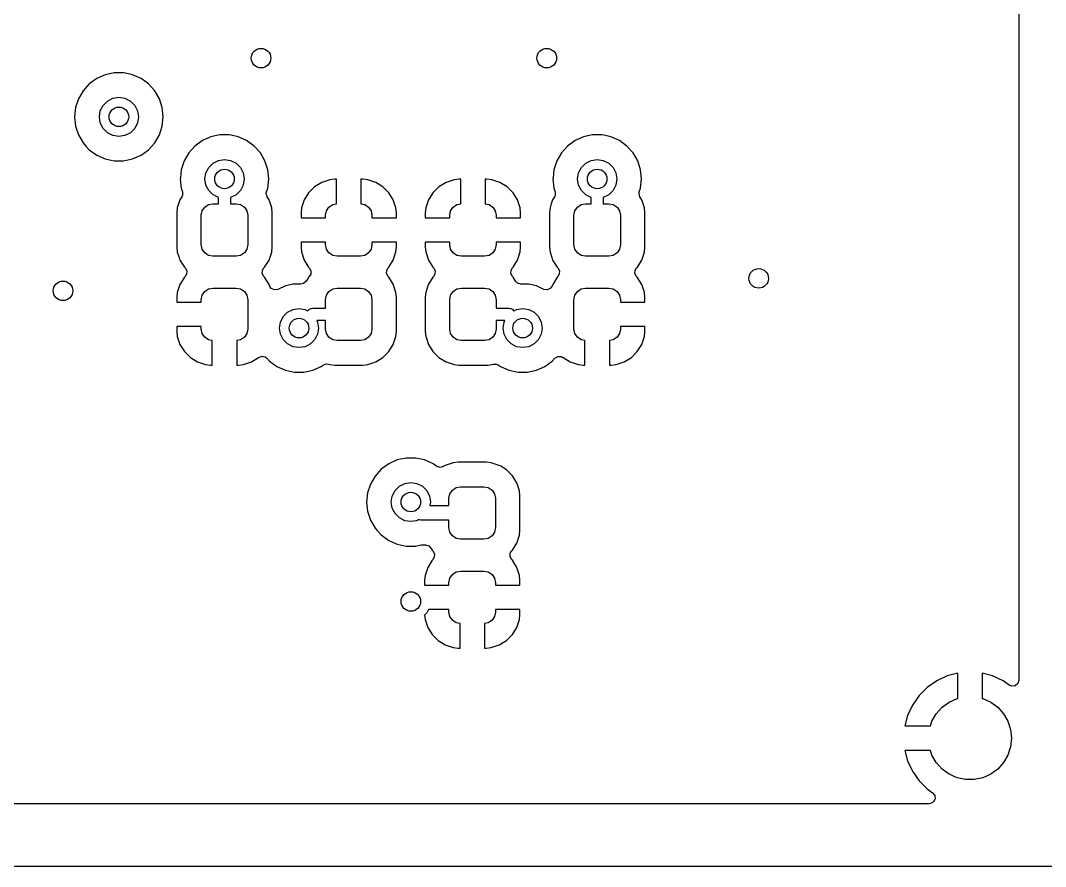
# Model space of a CAD drawing. Extents: x 116 to 183, y -93.2 to -37.6.
# Drawn here: x 141.39 to 162.34, y -93.23 to -75.94 of the extents above; entities that cross this region are included whole.
import ezdxf

# ---------------------------------------------------------------- set-up
doc = ezdxf.new("R2010")
doc.units = 0
doc.layers.add('BLACK', color=7, linetype='CONTINUOUS')

msp = doc.modelspace()

# ---------------------------------------------------------------- linework, layer by layer
at = {"layer": 'BLACK', "linetype": 'CONTINUOUS'}
for p, q in [((161.798, -71.922817), (161.798, -89.422742)), ((143.118432, -77.047107), (142.94551, -77.124098)), ((143.118437, -77.047105), (143.118432, -77.047107)), ((143.271137, -77.014648), (143.118437, -77.047105)), ((143.303594, -77.00775), (143.271137, -77.014648)), ((143.492886, -77.00775), (143.303594, -77.00775)), ((143.532241, -77.016115), (143.492886, -77.00775)), ((143.678042, -77.047105), (143.532241, -77.016115)), ((143.678047, -77.047107), (143.678042, -77.047105)), ((143.850969, -77.124098), (143.678047, -77.047107)), ((142.792369, -77.235361), (142.665706, -77.376035)), ((142.945505, -77.124101), (142.792369, -77.235361)), ((142.94551, -77.124098), (142.945505, -77.124101)), ((143.850974, -77.124101), (143.850969, -77.124098)), ((144.00411, -77.235361), (143.850974, -77.124101)), ((144.004111, -77.235362), (144.00411, -77.235361)), ((144.130773, -77.376034), (144.004111, -77.235362)), ((142.665706, -77.376035), (142.571061, -77.539965)), ((143.163126, -77.584643), (143.274633, -77.527827)), ((143.274633, -77.527827), (143.39824, -77.50825)), ((143.39824, -77.50825), (143.521847, -77.527827)), ((143.521847, -77.527827), (143.633354, -77.584643)), ((144.225419, -77.539966), (144.130773, -77.376034)), ((142.512566, -77.719994), (142.49278, -77.90825)), ((142.512567, -77.71999), (142.512566, -77.719994)), ((142.571058, -77.539972), (142.512567, -77.71999)), ((142.571061, -77.539965), (142.571058, -77.539972)), ((143.017817, -77.784643), (143.074633, -77.673136)), ((143.074633, -77.673136), (143.163126, -77.584643)), ((143.633354, -77.584643), (143.721847, -77.673136)), ((143.721847, -77.673136), (143.778663, -77.784643)), ((144.283914, -77.719994), (144.225419, -77.539966)), ((144.3037, -77.90825), (144.283914, -77.719994)), ((142.49278, -77.90825), (142.512566, -78.096506)), ((142.99824, -77.90825), (143.017817, -77.784643)), ((143.017817, -78.031857), (142.99824, -77.90825)), ((143.778663, -77.784643), (143.79824, -77.90825)), ((143.79824, -77.90825), (143.778663, -78.031857)), ((144.283914, -78.096506), (144.3037, -77.90825)), ((142.512566, -78.096506), (142.512567, -78.096509)), ((142.512567, -78.096509), (142.571058, -78.276527)), ((143.074633, -78.143364), (143.017817, -78.031857)), ((143.163126, -78.231857), (143.074633, -78.143364)), ((143.721847, -78.143364), (143.633354, -78.231857)), ((143.778663, -78.031857), (143.721847, -78.143364)), ((144.225419, -78.276534), (144.283914, -78.096506)), ((142.571058, -78.276527), (142.571061, -78.276534)), ((142.571061, -78.276534), (142.665707, -78.440466)), ((143.274633, -78.288673), (143.163126, -78.231857)), ((143.39824, -78.30825), (143.274633, -78.288673)), ((143.521847, -78.288673), (143.39824, -78.30825)), ((143.633354, -78.231857), (143.521847, -78.288673)), ((144.130773, -78.440466), (144.225419, -78.276534)), ((145.277432, -78.317107), (145.10451, -78.394098)), ((145.277437, -78.317105), (145.277432, -78.317107)), ((145.430137, -78.284648), (145.277437, -78.317105)), ((145.462594, -78.27775), (145.430137, -78.284648)), ((145.651886, -78.27775), (145.462594, -78.27775)), ((145.691241, -78.286115), (145.651886, -78.27775)), ((145.837042, -78.317105), (145.691241, -78.286115)), ((145.837047, -78.317107), (145.837042, -78.317105)), ((146.009969, -78.394098), (145.837047, -78.317107)), ((152.897432, -78.317107), (152.72451, -78.394098)), ((152.897437, -78.317105), (152.897432, -78.317107)), ((153.050137, -78.284648), (152.897437, -78.317105)), ((153.082594, -78.27775), (153.050137, -78.284648)), ((153.271886, -78.27775), (153.082594, -78.27775)), ((153.311241, -78.286115), (153.271886, -78.27775)), ((153.457042, -78.317105), (153.311241, -78.286115)), ((153.457047, -78.317107), (153.457042, -78.317105)), ((153.629969, -78.394098), (153.457047, -78.317107)), ((142.665707, -78.440466), (142.724139, -78.505361)), ((142.724139, -78.505361), (142.792369, -78.581138)), ((142.792369, -78.581138), (142.945505, -78.692398)), ((143.85097, -78.692401), (144.004111, -78.581138)), ((144.004111, -78.581138), (144.130773, -78.440466)), ((144.951369, -78.505361), (144.824706, -78.646035)), ((145.104505, -78.394101), (144.951369, -78.505361)), ((145.10451, -78.394098), (145.104505, -78.394101)), ((146.009974, -78.394101), (146.009969, -78.394098)), ((146.16311, -78.505361), (146.009974, -78.394101)), ((146.163111, -78.505362), (146.16311, -78.505361)), ((146.289773, -78.646034), (146.163111, -78.505362)), ((152.571369, -78.505361), (152.444706, -78.646035)), ((152.724505, -78.394101), (152.571369, -78.505361)), ((152.72451, -78.394098), (152.724505, -78.394101)), ((153.629974, -78.394101), (153.629969, -78.394098)), ((153.78311, -78.505361), (153.629974, -78.394101)), ((153.783111, -78.505362), (153.78311, -78.505361)), ((153.909773, -78.646034), (153.783111, -78.505362)), ((142.945505, -78.692398), (142.94551, -78.692401)), ((142.94551, -78.692401), (143.118432, -78.769392)), ((143.118432, -78.769392), (143.118437, -78.769394)), ((143.118437, -78.769394), (143.303594, -78.80875)), ((143.492886, -78.80875), (143.678043, -78.769394)), ((143.678043, -78.769394), (143.85097, -78.692401)), ((144.824706, -78.646035), (144.730061, -78.809965)), ((145.433633, -78.797827), (145.55724, -78.77825)), ((145.55724, -78.77825), (145.680847, -78.797827)), ((146.384419, -78.809966), (146.289773, -78.646034)), ((152.444706, -78.646035), (152.350061, -78.809965)), ((153.053633, -78.797827), (153.17724, -78.77825)), ((153.17724, -78.77825), (153.300847, -78.797827)), ((154.004419, -78.809966), (153.909773, -78.646034)), ((143.303594, -78.80875), (143.303595, -78.80875)), ((143.303595, -78.80875), (143.492884, -78.80875)), ((143.492884, -78.80875), (143.492886, -78.80875)), ((144.671566, -78.989994), (144.654405, -79.153273)), ((144.671567, -78.98999), (144.671566, -78.989994)), ((144.730058, -78.809972), (144.671567, -78.98999)), ((144.730061, -78.809965), (144.730058, -78.809972)), ((145.176817, -79.054643), (145.233633, -78.943136)), ((145.233633, -78.943136), (145.322126, -78.854643)), ((145.322126, -78.854643), (145.433633, -78.797827)), ((145.680847, -78.797827), (145.792354, -78.854643)), ((145.792354, -78.854643), (145.880847, -78.943136)), ((145.880847, -78.943136), (145.937663, -79.054643)), ((146.442914, -78.989994), (146.384419, -78.809966)), ((146.4627, -79.17825), (146.442914, -78.989994)), ((152.291566, -78.989994), (152.274405, -79.153273)), ((152.291567, -78.98999), (152.291566, -78.989994)), ((152.350058, -78.809972), (152.291567, -78.98999)), ((152.350061, -78.809965), (152.350058, -78.809972)), ((152.796817, -79.054643), (152.853633, -78.943136)), ((152.853633, -78.943136), (152.942126, -78.854643)), ((152.942126, -78.854643), (153.053633, -78.797827)), ((153.300847, -78.797827), (153.412354, -78.854643)), ((153.412354, -78.854643), (153.500847, -78.943136)), ((153.500847, -78.943136), (153.557663, -79.054643)), ((154.062914, -78.989994), (154.004419, -78.809966)), ((154.0827, -79.17825), (154.062914, -78.989994)), ((144.654405, -79.153273), (144.65178, -79.17825)), ((144.65178, -79.17825), (144.671566, -79.366506)), ((145.15724, -79.17825), (145.176817, -79.054643)), ((145.176817, -79.301857), (145.15724, -79.17825)), ((145.937663, -79.054643), (145.95724, -79.17825)), ((145.95724, -79.17825), (145.937663, -79.301857)), ((146.442914, -79.366506), (146.4627, -79.17825)), ((147.709587, -79.193569), (147.545939, -79.247796)), ((147.810583, -79.183251), (147.709587, -79.193569)), ((147.810601, -79.18325), (147.810583, -79.183251)), ((147.84724, -79.18325), (147.810601, -79.18325)), ((147.84724, -79.685736), (147.84724, -79.18325)), ((148.383894, -79.18325), (148.34724, -79.18325)), ((148.34724, -79.18325), (148.34724, -79.685736)), ((148.484892, -79.193569), (148.383894, -79.18325)), ((148.64854, -79.247796), (148.484892, -79.193569)), ((150.249587, -79.193569), (150.085939, -79.247796)), ((150.350583, -79.183251), (150.249587, -79.193569)), ((150.350601, -79.18325), (150.350583, -79.183251)), ((150.38724, -79.18325), (150.350601, -79.18325)), ((150.38724, -79.685736), (150.38724, -79.18325)), ((150.923894, -79.18325), (150.88724, -79.18325)), ((150.88724, -79.18325), (150.88724, -79.685736)), ((151.024892, -79.193569), (150.923894, -79.18325)), ((151.18854, -79.247796), (151.024892, -79.193569)), ((152.274405, -79.153273), (152.27178, -79.17825)), ((152.27178, -79.17825), (152.291566, -79.366506)), ((152.77724, -79.17825), (152.796817, -79.054643)), ((152.796817, -79.301857), (152.77724, -79.17825)), ((153.557663, -79.054643), (153.57724, -79.17825)), ((153.57724, -79.17825), (153.557663, -79.301857)), ((154.062914, -79.366506), (154.0827, -79.17825)), ((144.671566, -79.366506), (144.671568, -79.366512)), ((144.671568, -79.366512), (144.69625, -79.442479)), ((145.233633, -79.413364), (145.176817, -79.301857)), ((145.322126, -79.501857), (145.233633, -79.413364)), ((145.880847, -79.413364), (145.792354, -79.501857)), ((145.937663, -79.301857), (145.880847, -79.413364)), ((146.418226, -79.442485), (146.442914, -79.366506)), ((147.399201, -79.338305), (147.277295, -79.460211)), ((147.399205, -79.338302), (147.399201, -79.338305)), ((147.545928, -79.247801), (147.399205, -79.338302)), ((147.545939, -79.247796), (147.545928, -79.247801)), ((148.648551, -79.247801), (148.64854, -79.247796)), ((148.795274, -79.338302), (148.648551, -79.247801)), ((148.795278, -79.338305), (148.795274, -79.338302)), ((148.917184, -79.460211), (148.795278, -79.338305)), ((149.939201, -79.338305), (149.817295, -79.460211)), ((149.939205, -79.338302), (149.939201, -79.338305)), ((150.085928, -79.247801), (149.939205, -79.338302)), ((150.085939, -79.247796), (150.085928, -79.247801)), ((151.188551, -79.247801), (151.18854, -79.247796)), ((151.335274, -79.338302), (151.188551, -79.247801)), ((151.335278, -79.338305), (151.335274, -79.338302)), ((151.457184, -79.460211), (151.335278, -79.338305)), ((152.291566, -79.366506), (152.291568, -79.366512)), ((152.291568, -79.366512), (152.31625, -79.442479)), ((152.853633, -79.413364), (152.796817, -79.301857)), ((152.942126, -79.501857), (152.853633, -79.413364)), ((153.500847, -79.413364), (153.412354, -79.501857)), ((153.557663, -79.301857), (153.500847, -79.413364)), ((154.038226, -79.442485), (154.062914, -79.366506)), ((144.646331, -79.606736), (144.618959, -79.689338)), ((144.646335, -79.606729), (144.646331, -79.606736)), ((144.683859, -79.545891), (144.646335, -79.606729)), ((144.698245, -79.512321), (144.683859, -79.545891)), ((144.69625, -79.442479), (144.698245, -79.512321)), ((145.43224, -79.557963), (145.322126, -79.501857)), ((145.43224, -79.68325), (145.43224, -79.557963)), ((145.792354, -79.501857), (145.68224, -79.557963)), ((145.68224, -79.557963), (145.68224, -79.68325)), ((146.41218, -79.478501), (146.418226, -79.442485)), ((146.43062, -79.545891), (146.41218, -79.478501)), ((146.468148, -79.606734), (146.43062, -79.545891)), ((146.522414, -79.770497), (146.468148, -79.606734)), ((147.186786, -79.606949), (147.132559, -79.770597)), ((147.186791, -79.606938), (147.186786, -79.606949)), ((147.277292, -79.460215), (147.186791, -79.606938)), ((147.277295, -79.460211), (147.277292, -79.460215)), ((148.917187, -79.460215), (148.917184, -79.460211)), ((149.007688, -79.606938), (148.917187, -79.460215)), ((149.007693, -79.606949), (149.007688, -79.606938)), ((149.06192, -79.770597), (149.007693, -79.606949)), ((149.726786, -79.606949), (149.672559, -79.770597)), ((149.726791, -79.606938), (149.726786, -79.606949)), ((149.817292, -79.460215), (149.726791, -79.606938)), ((149.817295, -79.460211), (149.817292, -79.460215)), ((151.457187, -79.460215), (151.457184, -79.460211)), ((151.547688, -79.606938), (151.457187, -79.460215)), ((151.547693, -79.606949), (151.547688, -79.606938)), ((151.60192, -79.770597), (151.547693, -79.606949)), ((152.266331, -79.606736), (152.238959, -79.689338)), ((152.266335, -79.606729), (152.266331, -79.606736)), ((152.303859, -79.545891), (152.266335, -79.606729)), ((152.318245, -79.512321), (152.303859, -79.545891)), ((152.31625, -79.442479), (152.318245, -79.512321)), ((153.05224, -79.557963), (152.942126, -79.501857)), ((153.05224, -79.68325), (153.05224, -79.557963)), ((153.412354, -79.501857), (153.30224, -79.557963)), ((153.30224, -79.557963), (153.30224, -79.68325)), ((154.03218, -79.478501), (154.038226, -79.442485)), ((154.05062, -79.545891), (154.03218, -79.478501)), ((154.088148, -79.606734), (154.05062, -79.545891)), ((154.142414, -79.770497), (154.088148, -79.606734)), ((144.592065, -79.770498), (144.58174, -79.871565)), ((144.592066, -79.770498), (144.592065, -79.770498)), ((144.618959, -79.689338), (144.592066, -79.770497)), ((144.592066, -79.770497), (144.592066, -79.770498)), ((145.08224, -79.92075), (145.100319, -79.829863)), ((145.100319, -79.829863), (145.151802, -79.752812)), ((145.151802, -79.752812), (145.228853, -79.701329)), ((145.228853, -79.701329), (145.31974, -79.68325)), ((145.31974, -79.68325), (145.43224, -79.68325)), ((145.68224, -79.68325), (145.79474, -79.68325)), ((145.79474, -79.68325), (145.885627, -79.701329)), ((145.885627, -79.701329), (145.962678, -79.752812)), ((145.962678, -79.752812), (146.014161, -79.829863)), ((146.014161, -79.829863), (146.03224, -79.92075)), ((146.532739, -79.871574), (146.522414, -79.770497)), ((147.132559, -79.770597), (147.12224, -79.871595)), ((147.62224, -79.92075), (147.640319, -79.829863)), ((147.640319, -79.829863), (147.691802, -79.752812)), ((147.691802, -79.752812), (147.768853, -79.701329)), ((147.768853, -79.701329), (147.84724, -79.685736)), ((148.34724, -79.685736), (148.425627, -79.701329)), ((148.425627, -79.701329), (148.502678, -79.752812)), ((148.502678, -79.752812), (148.554161, -79.829863)), ((148.554161, -79.829863), (148.57224, -79.92075)), ((149.072238, -79.871595), (149.06192, -79.770597)), ((149.672559, -79.770597), (149.66224, -79.871595)), ((150.16224, -79.92075), (150.180319, -79.829863)), ((150.180319, -79.829863), (150.231802, -79.752812)), ((150.231802, -79.752812), (150.308853, -79.701329)), ((150.308853, -79.701329), (150.38724, -79.685736)), ((150.88724, -79.685736), (150.965627, -79.701329)), ((150.965627, -79.701329), (151.042678, -79.752812)), ((151.042678, -79.752812), (151.094161, -79.829863)), ((151.094161, -79.829863), (151.11224, -79.92075)), ((151.612238, -79.871595), (151.60192, -79.770597)), ((152.212065, -79.770498), (152.20174, -79.871565)), ((152.212066, -79.770498), (152.212065, -79.770498)), ((152.238959, -79.689338), (152.212066, -79.770497)), ((152.212066, -79.770497), (152.212066, -79.770498)), ((152.70224, -79.92075), (152.720319, -79.829863)), ((152.720319, -79.829863), (152.771802, -79.752812)), ((152.771802, -79.752812), (152.848853, -79.701329)), ((152.848853, -79.701329), (152.93974, -79.68325)), ((152.93974, -79.68325), (153.05224, -79.68325)), ((153.30224, -79.68325), (153.41474, -79.68325)), ((153.41474, -79.68325), (153.505627, -79.701329)), ((153.505627, -79.701329), (153.582678, -79.752812)), ((153.582678, -79.752812), (153.634161, -79.829863)), ((153.634161, -79.829863), (153.65224, -79.92075)), ((154.152739, -79.871574), (154.142414, -79.770497)), ((144.58174, -79.871565), (144.58174, -80.569919)), ((145.08224, -80.52075), (145.08224, -79.92075)), ((146.03224, -79.92075), (146.03224, -80.52075)), ((146.532739, -79.871595), (146.532739, -79.871574)), ((146.53274, -80.569927), (146.532739, -79.871595)), ((147.12224, -79.871595), (147.12224, -79.97075)), ((147.12224, -79.97075), (147.62224, -79.97075)), ((147.62224, -79.97075), (147.62224, -79.92075)), ((148.57224, -79.92075), (148.57224, -79.97075)), ((148.57224, -79.97075), (149.072239, -79.97075)), ((149.072239, -79.87161), (149.072238, -79.871595)), ((149.072239, -79.97075), (149.072239, -79.87161)), ((149.66224, -79.871595), (149.66224, -79.97075)), ((149.66224, -79.97075), (150.16224, -79.97075)), ((150.16224, -79.97075), (150.16224, -79.92075)), ((151.11224, -79.92075), (151.11224, -79.97075)), ((151.11224, -79.97075), (151.612239, -79.97075)), ((151.612239, -79.87161), (151.612238, -79.871595)), ((151.612239, -79.97075), (151.612239, -79.87161)), ((152.20174, -79.871565), (152.20174, -80.569919)), ((152.70224, -80.52075), (152.70224, -79.92075)), ((153.65224, -79.92075), (153.65224, -80.52075)), ((154.15274, -80.569927), (154.152739, -79.871574)), ((147.62224, -80.47075), (147.122241, -80.47075)), ((147.122241, -80.47075), (147.122241, -80.569904)), ((147.62224, -80.52075), (147.62224, -80.47075)), ((149.07224, -80.47075), (148.57224, -80.47075)), ((148.57224, -80.47075), (148.57224, -80.52075)), ((149.07224, -80.569891), (149.07224, -80.47075)), ((150.16224, -80.47075), (149.662241, -80.47075)), ((149.662241, -80.47075), (149.662241, -80.569904)), ((150.16224, -80.52075), (150.16224, -80.47075)), ((151.61224, -80.47075), (151.11224, -80.47075)), ((151.11224, -80.47075), (151.11224, -80.52075)), ((151.61224, -80.569891), (151.61224, -80.47075)), ((144.58174, -80.569919), (144.581741, -80.569937)), ((144.581741, -80.569937), (144.592065, -80.671002)), ((144.592065, -80.671002), (144.628349, -80.780499)), ((145.100319, -80.611637), (145.08224, -80.52075)), ((145.151802, -80.688688), (145.100319, -80.611637)), ((146.014161, -80.611637), (145.962678, -80.688688)), ((146.03224, -80.52075), (146.014161, -80.611637)), ((146.468148, -80.834766), (146.522414, -80.671003)), ((146.522414, -80.671003), (146.53274, -80.569927)), ((147.122241, -80.569904), (147.132559, -80.670902)), ((147.132559, -80.670902), (147.186786, -80.83455)), ((147.640319, -80.611637), (147.62224, -80.52075)), ((147.691802, -80.688688), (147.640319, -80.611637)), ((148.554161, -80.611637), (148.502678, -80.688688)), ((148.57224, -80.52075), (148.554161, -80.611637)), ((149.007693, -80.83455), (149.06192, -80.670902)), ((149.06192, -80.670902), (149.072239, -80.569904)), ((149.072239, -80.569904), (149.07224, -80.569891)), ((149.662241, -80.569904), (149.672559, -80.670902)), ((149.672559, -80.670902), (149.726786, -80.83455)), ((150.180319, -80.611637), (150.16224, -80.52075)), ((150.231802, -80.688688), (150.180319, -80.611637)), ((151.094161, -80.611637), (151.042678, -80.688688)), ((151.11224, -80.52075), (151.094161, -80.611637)), ((151.547693, -80.83455), (151.60192, -80.670902)), ((151.60192, -80.670902), (151.612239, -80.569904)), ((151.612239, -80.569904), (151.61224, -80.569891)), ((152.20174, -80.569919), (152.201741, -80.569937)), ((152.201741, -80.569937), (152.212065, -80.671002)), ((152.212065, -80.671002), (152.248349, -80.780499)), ((152.720319, -80.611637), (152.70224, -80.52075)), ((152.771802, -80.688688), (152.720319, -80.611637)), ((153.634161, -80.611637), (153.582678, -80.688688)), ((153.65224, -80.52075), (153.634161, -80.611637)), ((154.088148, -80.834766), (154.142414, -80.671003)), ((154.142414, -80.671003), (154.15274, -80.569927)), ((144.628349, -80.780499), (144.646332, -80.834766)), ((144.646332, -80.834766), (144.736899, -80.981599)), ((145.228853, -80.740171), (145.151802, -80.688688)), ((145.31974, -80.75825), (145.228853, -80.740171)), ((145.79474, -80.75825), (145.31974, -80.75825)), ((145.885627, -80.740171), (145.79474, -80.75825)), ((145.962678, -80.688688), (145.885627, -80.740171)), ((146.37758, -80.9816), (146.468148, -80.834766)), ((147.186786, -80.83455), (147.186791, -80.834561)), ((147.186791, -80.834561), (147.277292, -80.981284)), ((147.768853, -80.740171), (147.691802, -80.688688)), ((147.85974, -80.75825), (147.768853, -80.740171)), ((148.33474, -80.75825), (147.85974, -80.75825)), ((148.425627, -80.740171), (148.33474, -80.75825)), ((148.502678, -80.688688), (148.425627, -80.740171)), ((148.917187, -80.981285), (149.007688, -80.834561)), ((149.007688, -80.834561), (149.007693, -80.83455)), ((149.726786, -80.83455), (149.726791, -80.834561)), ((149.726791, -80.834561), (149.817292, -80.981284)), ((150.308853, -80.740171), (150.231802, -80.688688)), ((150.39974, -80.75825), (150.308853, -80.740171)), ((150.87474, -80.75825), (150.39974, -80.75825)), ((150.965627, -80.740171), (150.87474, -80.75825)), ((151.042678, -80.688688), (150.965627, -80.740171)), ((151.457187, -80.981285), (151.547688, -80.834561)), ((151.547688, -80.834561), (151.547693, -80.83455)), ((152.248349, -80.780499), (152.266332, -80.834766)), ((152.266332, -80.834766), (152.356899, -80.981599)), ((152.848853, -80.740171), (152.771802, -80.688688)), ((152.93974, -80.75825), (152.848853, -80.740171)), ((153.41474, -80.75825), (152.93974, -80.75825)), ((153.505627, -80.740171), (153.41474, -80.75825)), ((153.582678, -80.688688), (153.505627, -80.740171)), ((153.99758, -80.9816), (154.088148, -80.834766)), ((144.736899, -80.981599), (144.736901, -80.981601)), ((144.736901, -80.981601), (144.751222, -80.995922)), ((144.751222, -80.995922), (144.784707, -81.057245)), ((144.784707, -81.057245), (144.779723, -81.126937)), ((146.329772, -81.109961), (146.334756, -81.040269)), ((146.334756, -81.040269), (146.363257, -80.995922)), ((146.363257, -80.995922), (146.37758, -80.9816)), ((147.277292, -80.981284), (147.277295, -80.981288)), ((147.277295, -80.981288), (147.291222, -80.995215)), ((147.291222, -80.995215), (147.324707, -81.056538)), ((147.324707, -81.056538), (147.319723, -81.12623)), ((148.869772, -81.109254), (148.874756, -81.039562)), ((148.874756, -81.039562), (148.903261, -80.99521)), ((148.903261, -80.99521), (148.917187, -80.981285)), ((149.817292, -80.981284), (149.817295, -80.981288)), ((149.817295, -80.981288), (149.831222, -80.995215)), ((149.831222, -80.995215), (149.864707, -81.056538)), ((149.864707, -81.056538), (149.859723, -81.12623)), ((151.409772, -81.109254), (151.414756, -81.039562)), ((151.414756, -81.039562), (151.443261, -80.99521)), ((151.443261, -80.99521), (151.457187, -80.981285)), ((152.356899, -80.981599), (152.356901, -80.981601)), ((152.356901, -80.981601), (152.371222, -80.995922)), ((152.371222, -80.995922), (152.404707, -81.057245)), ((152.404707, -81.057245), (152.399723, -81.126937)), ((153.949772, -81.109961), (153.954756, -81.040269)), ((153.954756, -81.040269), (153.983257, -80.995922)), ((153.983257, -80.995922), (153.99758, -80.9816)), ((144.737292, -81.185215), (144.646791, -81.331938)), ((144.751225, -81.171282), (144.737292, -81.185215)), ((144.779723, -81.126937), (144.751225, -81.171282)), ((146.363257, -81.171284), (146.329772, -81.109961)), ((146.377184, -81.185211), (146.363257, -81.171284)), ((146.377187, -81.185215), (146.377184, -81.185211)), ((146.467688, -81.331938), (146.377187, -81.185215)), ((147.226353, -81.266848), (147.174407, -81.313571)), ((147.265084, -81.204056), (147.226353, -81.266848)), ((147.276901, -81.184898), (147.265084, -81.204056)), ((147.291224, -81.170575), (147.276901, -81.184898)), ((147.319723, -81.12623), (147.291224, -81.170575)), ((148.903257, -81.170577), (148.869772, -81.109254)), ((148.91758, -81.1849), (148.903257, -81.170577)), ((149.008148, -81.331734), (148.91758, -81.1849)), ((149.816901, -81.184898), (149.726333, -81.331731)), ((149.831224, -81.170575), (149.816901, -81.184898)), ((149.859723, -81.12623), (149.831224, -81.170575)), ((151.443257, -81.170577), (151.409772, -81.109254)), ((151.45758, -81.1849), (151.443257, -81.170577)), ((151.457774, -81.185215), (151.45758, -81.1849)), ((151.508125, -81.266847), (151.457774, -81.185215)), ((151.546625, -81.306065), (151.508125, -81.266847)), ((151.613664, -81.32575), (151.546625, -81.306065)), ((152.357292, -81.185215), (152.266791, -81.331938)), ((152.371225, -81.171282), (152.357292, -81.185215)), ((152.399723, -81.126937), (152.371225, -81.171282)), ((153.983257, -81.171284), (153.949772, -81.109961)), ((153.997184, -81.185211), (153.983257, -81.171284)), ((153.997187, -81.185215), (153.997184, -81.185211)), ((154.087688, -81.331938), (153.997187, -81.185215)), ((144.592559, -81.495597), (144.58224, -81.596595)), ((144.646786, -81.331949), (144.592559, -81.495597)), ((144.646791, -81.331938), (144.646786, -81.331949)), ((145.100319, -81.554863), (145.151802, -81.477812)), ((145.151802, -81.477812), (145.228853, -81.426329)), ((145.228853, -81.426329), (145.31974, -81.40825)), ((145.31974, -81.40825), (145.79474, -81.40825)), ((145.79474, -81.40825), (145.885627, -81.426329)), ((145.885627, -81.426329), (145.962678, -81.477812)), ((145.962678, -81.477812), (146.014161, -81.554863)), ((146.467691, -81.331946), (146.467688, -81.331938)), ((146.477109, -81.360367), (146.467691, -81.331946)), ((146.512725, -81.414301), (146.477109, -81.360367)), ((146.576002, -81.443929), (146.512725, -81.414301)), ((146.645252, -81.434644), (146.576002, -81.443929)), ((146.801432, -81.365107), (146.645252, -81.434644)), ((146.801437, -81.365105), (146.801432, -81.365107)), ((146.958441, -81.331734), (146.801437, -81.365105)), ((146.986594, -81.32575), (146.958441, -81.331734)), ((147.120816, -81.32575), (146.986594, -81.32575)), ((147.174407, -81.313571), (147.120816, -81.32575)), ((147.640319, -81.554863), (147.691802, -81.477812)), ((147.691802, -81.477812), (147.768853, -81.426329)), ((147.768853, -81.426329), (147.85974, -81.40825)), ((147.85974, -81.40825), (148.33474, -81.40825)), ((148.33474, -81.40825), (148.425627, -81.426329)), ((148.425627, -81.426329), (148.502678, -81.477812)), ((148.502678, -81.477812), (148.554161, -81.554863)), ((149.062414, -81.495497), (149.008148, -81.331734)), ((149.072738, -81.596565), (149.062414, -81.495497)), ((149.672065, -81.495498), (149.66174, -81.596565)), ((149.672066, -81.495498), (149.672065, -81.495498)), ((149.715273, -81.365107), (149.672066, -81.495497)), ((149.672066, -81.495497), (149.672066, -81.495498)), ((149.726331, -81.331736), (149.715273, -81.365107)), ((149.726333, -81.331731), (149.726331, -81.331736)), ((150.180319, -81.554863), (150.231802, -81.477812)), ((150.231802, -81.477812), (150.308853, -81.426329)), ((150.308853, -81.426329), (150.39974, -81.40825)), ((150.39974, -81.40825), (150.87474, -81.40825)), ((150.87474, -81.40825), (150.965627, -81.426329)), ((150.965627, -81.426329), (151.042678, -81.477812)), ((151.042678, -81.477812), (151.094161, -81.554863)), ((151.747886, -81.32575), (151.613664, -81.32575)), ((151.776048, -81.331736), (151.747886, -81.32575)), ((151.933042, -81.365105), (151.776048, -81.331736)), ((151.933047, -81.365107), (151.933042, -81.365105)), ((152.089227, -81.434644), (151.933047, -81.365107)), ((152.15308, -81.444637), (152.089227, -81.434644)), ((152.217596, -81.417815), (152.15308, -81.444637)), ((152.257369, -81.36037), (152.217596, -81.417815)), ((152.266787, -81.331947), (152.257369, -81.36037)), ((152.266791, -81.331938), (152.266787, -81.331947)), ((152.720319, -81.554863), (152.771802, -81.477812)), ((152.771802, -81.477812), (152.848853, -81.426329)), ((152.848853, -81.426329), (152.93974, -81.40825)), ((152.93974, -81.40825), (153.41474, -81.40825)), ((153.41474, -81.40825), (153.505627, -81.426329)), ((153.505627, -81.426329), (153.582678, -81.477812)), ((153.582678, -81.477812), (153.634161, -81.554863)), ((154.087693, -81.331949), (154.087688, -81.331938)), ((154.14192, -81.495597), (154.087693, -81.331949)), ((154.152238, -81.596595), (154.14192, -81.495597)), ((144.58224, -81.596595), (144.58224, -81.69575)), ((144.58224, -81.69575), (145.08224, -81.69575)), ((145.08224, -81.64575), (145.100319, -81.554863)), ((145.08224, -81.69575), (145.08224, -81.64575)), ((146.014161, -81.554863), (146.03224, -81.64575)), ((146.03224, -81.64575), (146.03224, -82.24575)), ((147.62224, -81.64575), (147.640319, -81.554863)), ((147.62224, -81.82075), (147.62224, -81.64575)), ((148.554161, -81.554863), (148.57224, -81.64575)), ((148.57224, -81.64575), (148.57224, -82.24575)), ((149.072739, -81.596574), (149.072738, -81.596565)), ((149.07274, -82.294927), (149.072739, -81.596574)), ((149.66174, -81.596565), (149.66174, -82.294919)), ((150.16224, -81.64575), (150.180319, -81.554863)), ((150.16224, -82.24575), (150.16224, -81.64575)), ((151.094161, -81.554863), (151.11224, -81.64575)), ((151.11224, -81.64575), (151.11224, -81.82075)), ((152.70224, -81.64575), (152.720319, -81.554863)), ((152.70224, -82.24575), (152.70224, -81.64575)), ((153.634161, -81.554863), (153.65224, -81.64575)), ((153.65224, -81.64575), (153.65224, -81.69575)), ((153.65224, -81.69575), (154.152239, -81.69575)), ((154.152239, -81.59661), (154.152238, -81.596595)), ((154.152239, -81.69575), (154.152239, -81.59661)), ((146.757633, -81.991136), (146.846126, -81.902643)), ((146.846126, -81.902643), (146.957633, -81.845827)), ((146.957633, -81.845827), (147.08124, -81.82625)), ((147.08124, -81.82625), (147.204847, -81.845827)), ((147.204847, -81.845827), (147.25787, -81.872843)), ((147.25787, -81.872843), (147.273352, -81.857362)), ((147.273352, -81.857362), (147.292288, -81.841821)), ((147.292288, -81.841821), (147.292294, -81.841816)), ((147.292294, -81.841816), (147.324155, -81.828618)), ((147.324155, -81.828618), (147.337353, -81.823152)), ((147.337353, -81.823152), (147.337354, -81.823152)), ((147.337354, -81.823152), (147.36174, -81.82075)), ((147.36174, -81.82075), (147.62224, -81.82075)), ((151.11224, -81.82075), (151.37274, -81.82075)), ((151.37274, -81.82075), (151.397126, -81.823152)), ((151.397126, -81.823152), (151.397127, -81.823152)), ((151.397127, -81.823152), (151.410324, -81.828618)), ((151.410324, -81.828618), (151.442186, -81.841816)), ((151.442186, -81.841816), (151.442191, -81.841821)), ((151.442191, -81.841821), (151.461128, -81.857362)), ((151.461128, -81.857362), (151.476609, -81.872843)), ((151.476609, -81.872843), (151.529633, -81.845827)), ((151.529633, -81.845827), (151.65324, -81.82625)), ((151.65324, -81.82625), (151.776847, -81.845827)), ((151.776847, -81.845827), (151.888354, -81.902643)), ((151.888354, -81.902643), (151.976847, -81.991136)), ((146.68124, -82.22625), (146.700817, -82.102643)), ((146.700817, -82.102643), (146.757633, -81.991136)), ((147.62224, -82.07075), (147.445413, -82.07075)), ((147.445413, -82.07075), (147.461663, -82.102643)), ((147.461663, -82.102643), (147.48124, -82.22625)), ((147.62224, -82.24575), (147.62224, -82.07075)), ((151.289067, -82.07075), (151.11224, -82.07075)), ((151.11224, -82.07075), (151.11224, -82.24575)), ((151.25324, -82.22625), (151.272817, -82.102643)), ((151.272817, -82.102643), (151.289067, -82.07075)), ((151.976847, -81.991136), (152.033663, -82.102643)), ((152.033663, -82.102643), (152.05324, -82.22625)), ((145.08224, -82.19575), (144.582241, -82.19575)), ((144.582241, -82.19575), (144.582241, -82.294904)), ((144.582241, -82.294904), (144.592559, -82.395902)), ((145.08224, -82.24575), (145.08224, -82.19575)), ((145.100319, -82.336637), (145.08224, -82.24575)), ((145.151802, -82.413688), (145.100319, -82.336637)), ((146.014161, -82.336637), (145.962678, -82.413688)), ((146.03224, -82.24575), (146.014161, -82.336637)), ((146.700817, -82.349857), (146.68124, -82.22625)), ((146.757633, -82.461364), (146.700817, -82.349857)), ((147.461663, -82.349857), (147.404847, -82.461364)), ((147.48124, -82.22625), (147.461663, -82.349857)), ((147.640319, -82.336637), (147.62224, -82.24575)), ((147.691802, -82.413688), (147.640319, -82.336637)), ((148.554161, -82.336637), (148.502678, -82.413688)), ((148.57224, -82.24575), (148.554161, -82.336637)), ((149.062414, -82.396003), (149.07274, -82.294927)), ((149.66174, -82.294919), (149.661741, -82.294937)), ((149.661741, -82.294937), (149.672065, -82.396002)), ((150.180319, -82.336637), (150.16224, -82.24575)), ((150.231802, -82.413688), (150.180319, -82.336637)), ((151.094161, -82.336637), (151.042678, -82.413688)), ((151.11224, -82.24575), (151.094161, -82.336637)), ((151.272817, -82.349857), (151.25324, -82.22625)), ((151.329633, -82.461364), (151.272817, -82.349857)), ((152.033663, -82.349857), (151.976847, -82.461364)), ((152.05324, -82.22625), (152.033663, -82.349857)), ((152.720319, -82.336637), (152.70224, -82.24575)), ((152.771802, -82.413688), (152.720319, -82.336637)), ((153.634161, -82.336637), (153.582678, -82.413688)), ((153.65224, -82.24575), (153.634161, -82.336637)), ((154.15224, -82.19575), (153.65224, -82.19575)), ((153.65224, -82.19575), (153.65224, -82.24575)), ((154.14192, -82.395902), (154.152239, -82.294904)), ((154.152239, -82.294904), (154.15224, -82.294891)), ((154.15224, -82.294891), (154.15224, -82.19575)), ((144.592559, -82.395902), (144.646786, -82.55955)), ((144.646786, -82.55955), (144.646791, -82.559561)), ((144.646791, -82.559561), (144.737292, -82.706284)), ((145.228853, -82.465171), (145.151802, -82.413688)), ((145.30724, -82.480763), (145.228853, -82.465171)), ((145.30724, -82.983249), (145.30724, -82.480763)), ((145.885627, -82.465171), (145.80724, -82.480763)), ((145.80724, -82.480763), (145.80724, -82.983249)), ((145.962678, -82.413688), (145.885627, -82.465171)), ((146.846126, -82.549857), (146.757633, -82.461364)), ((146.957633, -82.606673), (146.846126, -82.549857)), ((147.316354, -82.549857), (147.204847, -82.606673)), ((147.404847, -82.461364), (147.316354, -82.549857)), ((147.768853, -82.465171), (147.691802, -82.413688)), ((147.85974, -82.48325), (147.768853, -82.465171)), ((148.33474, -82.48325), (147.85974, -82.48325)), ((148.425627, -82.465171), (148.33474, -82.48325)), ((148.502678, -82.413688), (148.425627, -82.465171)), ((148.91758, -82.7066), (149.008148, -82.559766)), ((149.008148, -82.559766), (149.062414, -82.396003)), ((149.672065, -82.396002), (149.678197, -82.414506)), ((149.678197, -82.414506), (149.726332, -82.559766)), ((149.726332, -82.559766), (149.8169, -82.7066)), ((150.308853, -82.465171), (150.231802, -82.413688)), ((150.39974, -82.48325), (150.308853, -82.465171)), ((150.87474, -82.48325), (150.39974, -82.48325)), ((150.965627, -82.465171), (150.87474, -82.48325)), ((151.042678, -82.413688), (150.965627, -82.465171)), ((151.418126, -82.549857), (151.329633, -82.461364)), ((151.529633, -82.606673), (151.418126, -82.549857)), ((151.888354, -82.549857), (151.776847, -82.606673)), ((151.976847, -82.461364), (151.888354, -82.549857)), ((152.848853, -82.465171), (152.771802, -82.413688)), ((152.92724, -82.480763), (152.848853, -82.465171)), ((152.92724, -82.983249), (152.92724, -82.480763)), ((153.505627, -82.465171), (153.42724, -82.480763)), ((153.42724, -82.480763), (153.42724, -82.983249)), ((153.582678, -82.413688), (153.505627, -82.465171)), ((153.997187, -82.706284), (154.087688, -82.559561)), ((154.087688, -82.559561), (154.087693, -82.55955)), ((154.087693, -82.55955), (154.14192, -82.395902)), ((144.737292, -82.706284), (144.737295, -82.706288)), ((144.737295, -82.706288), (144.859201, -82.828194)), ((147.08124, -82.62625), (146.957633, -82.606673)), ((147.204847, -82.606673), (147.08124, -82.62625)), ((148.79559, -82.82859), (148.91758, -82.7066)), ((149.8169, -82.7066), (149.93889, -82.82859)), ((151.65324, -82.62625), (151.529633, -82.606673)), ((151.776847, -82.606673), (151.65324, -82.62625)), ((153.875278, -82.828194), (153.997184, -82.706288)), ((153.997184, -82.706288), (153.997187, -82.706284)), ((144.859201, -82.828194), (144.859205, -82.828197)), ((144.859205, -82.828197), (145.005928, -82.918698)), ((145.005928, -82.918698), (145.005939, -82.918703)), ((145.005939, -82.918703), (145.169587, -82.97293)), ((145.169587, -82.97293), (145.270592, -82.983249)), ((145.270592, -82.983249), (145.30724, -82.983249)), ((145.80724, -82.983249), (145.84388, -82.983249)), ((145.84388, -82.983249), (145.843894, -82.983248)), ((145.843894, -82.983248), (145.944892, -82.97293)), ((145.944892, -82.97293), (146.10854, -82.918703)), ((146.10854, -82.918703), (146.108551, -82.918698)), ((146.108551, -82.918698), (146.255267, -82.828201)), ((146.255267, -82.828201), (146.255284, -82.828189)), ((146.255284, -82.828189), (146.255297, -82.828183)), ((146.255297, -82.828183), (146.261425, -82.824404)), ((146.261425, -82.824404), (146.26207, -82.82545)), ((146.26207, -82.82545), (146.320077, -82.802044)), ((146.320077, -82.802044), (146.38872, -82.815079)), ((146.38872, -82.815079), (146.424352, -82.842478)), ((146.424352, -82.842478), (146.475369, -82.899138)), ((146.475369, -82.899138), (146.628505, -83.010398)), ((147.53397, -83.010401), (147.572417, -82.982466)), ((147.572417, -82.982466), (147.638221, -82.958987)), ((147.638221, -82.958987), (147.684306, -82.965079)), ((147.684306, -82.965079), (147.709487, -82.973424)), ((147.709487, -82.973424), (147.810563, -82.98375)), ((147.810563, -82.98375), (148.383916, -82.983749)), ((148.383916, -82.983749), (148.383924, -82.983748)), ((148.383924, -82.983748), (148.383927, -82.983748)), ((148.383927, -82.983748), (148.43927, -82.978094)), ((148.43927, -82.978094), (148.484993, -82.973424)), ((148.484993, -82.973424), (148.648756, -82.919158)), ((148.648756, -82.919158), (148.79559, -82.82859)), ((149.93889, -82.82859), (150.085724, -82.919158)), ((150.085724, -82.919158), (150.249487, -82.973424)), ((150.249487, -82.973424), (150.350563, -82.98375)), ((150.350563, -82.98375), (150.923916, -82.983749)), ((150.923916, -82.983749), (150.923924, -82.983748)), ((150.923924, -82.983748), (150.923927, -82.983748)), ((150.923927, -82.983748), (150.947405, -82.981349)), ((150.947405, -82.981349), (151.024993, -82.973424)), ((151.024993, -82.973424), (151.050173, -82.965079)), ((151.050173, -82.965079), (151.119999, -82.962677)), ((151.119999, -82.962677), (151.162059, -82.982465)), ((151.162059, -82.982465), (151.200506, -83.010398)), ((152.10597, -83.010401), (152.259111, -82.899138)), ((152.259111, -82.899138), (152.310128, -82.842477)), ((152.310128, -82.842477), (152.369613, -82.80583)), ((152.369613, -82.80583), (152.43947, -82.807159)), ((152.43947, -82.807159), (152.472807, -82.824805)), ((152.472807, -82.824805), (152.473055, -82.824404)), ((152.473055, -82.824404), (152.479149, -82.828163)), ((152.479149, -82.828163), (152.479187, -82.828183)), ((152.479187, -82.828183), (152.479205, -82.828197)), ((152.479205, -82.828197), (152.625928, -82.918698)), ((152.625928, -82.918698), (152.625939, -82.918703)), ((152.625939, -82.918703), (152.789587, -82.97293)), ((152.789587, -82.97293), (152.890592, -82.983249)), ((152.890592, -82.983249), (152.92724, -82.983249)), ((153.42724, -82.983249), (153.46388, -82.983249)), ((153.46388, -82.983249), (153.463894, -82.983248)), ((153.463894, -82.983248), (153.564892, -82.97293)), ((153.564892, -82.97293), (153.72854, -82.918703)), ((153.72854, -82.918703), (153.728551, -82.918698)), ((153.728551, -82.918698), (153.875274, -82.828197)), ((153.875274, -82.828197), (153.875278, -82.828194)), ((146.628505, -83.010398), (146.62851, -83.010401)), ((146.62851, -83.010401), (146.801432, -83.087392)), ((146.801432, -83.087392), (146.801437, -83.087394)), ((146.801437, -83.087394), (146.986594, -83.12675)), ((146.986594, -83.12675), (146.986595, -83.12675)), ((146.986595, -83.12675), (147.175884, -83.12675)), ((147.175884, -83.12675), (147.175886, -83.12675)), ((147.175886, -83.12675), (147.361043, -83.087394)), ((147.361043, -83.087394), (147.53397, -83.010401)), ((151.200506, -83.010398), (151.20051, -83.010401)), ((151.20051, -83.010401), (151.373432, -83.087392)), ((151.373432, -83.087392), (151.373437, -83.087394)), ((151.373437, -83.087394), (151.558594, -83.12675)), ((151.558594, -83.12675), (151.558595, -83.12675)), ((151.558595, -83.12675), (151.747884, -83.12675)), ((151.747884, -83.12675), (151.747886, -83.12675)), ((151.747886, -83.12675), (151.933043, -83.087394)), ((151.933043, -83.087394), (152.10597, -83.010401)), ((148.914505, -84.998101), (148.761369, -85.109361)), ((148.91451, -84.998098), (148.914505, -84.998101)), ((149.087432, -84.921107), (148.91451, -84.998098)), ((149.087437, -84.921105), (149.087432, -84.921107)), ((149.240137, -84.888648), (149.087437, -84.921105)), ((149.272594, -84.88175), (149.240137, -84.888648)), ((149.461886, -84.88175), (149.272594, -84.88175)), ((149.501241, -84.890115), (149.461886, -84.88175)), ((149.647042, -84.921105), (149.501241, -84.890115)), ((149.647047, -84.921107), (149.647042, -84.921105)), ((149.819969, -84.998098), (149.647047, -84.921107)), ((149.819974, -84.998101), (149.819969, -84.998098)), ((149.893058, -85.0512), (149.819974, -84.998101)), ((149.896983, -85.053938), (149.893058, -85.0512)), ((149.963646, -85.074861), (149.896983, -85.053938)), ((150.031039, -85.056421), (149.963646, -85.074861)), ((150.070477, -85.032096), (150.031039, -85.056421)), ((150.070484, -85.032092), (150.070477, -85.032096)), ((150.234247, -84.977825), (150.070484, -85.032092)), ((150.335312, -84.967501), (150.234247, -84.977825)), ((150.33533, -84.9675), (150.335312, -84.967501)), ((150.908678, -84.9675), (150.33533, -84.9675)), ((151.009751, -84.977825), (150.908678, -84.9675)), ((151.009753, -84.977826), (151.009751, -84.977825)), ((151.172069, -85.031612), (151.009753, -84.977826)), ((151.173513, -85.032091), (151.172069, -85.031612)), ((151.173518, -85.032093), (151.173513, -85.032091)), ((151.204495, -85.0512), (151.173518, -85.032093)), ((151.32035, -85.12266), (151.204495, -85.0512)), ((148.634706, -85.250035), (148.540061, -85.413965)), ((148.761369, -85.109361), (148.634706, -85.250035)), ((151.44234, -85.24465), (151.32035, -85.12266)), ((151.532908, -85.391484), (151.44234, -85.24465)), ((148.540058, -85.413972), (148.481567, -85.59399)), ((148.540061, -85.413965), (148.540058, -85.413972)), ((149.043633, -85.547136), (149.132126, -85.458643)), ((149.132126, -85.458643), (149.243633, -85.401827)), ((149.243633, -85.401827), (149.36724, -85.38225)), ((149.36724, -85.38225), (149.490847, -85.401827)), ((149.490847, -85.401827), (149.602354, -85.458643)), ((149.602354, -85.458643), (149.690847, -85.547136)), ((150.216562, -85.537562), (150.293613, -85.486079)), ((150.293613, -85.486079), (150.3845, -85.468)), ((150.3845, -85.468), (150.8595, -85.468)), ((150.8595, -85.468), (150.950387, -85.486079)), ((150.950387, -85.486079), (151.027438, -85.537562)), ((151.587174, -85.555247), (151.532908, -85.391484)), ((148.481566, -85.593994), (148.46178, -85.78225)), ((148.481567, -85.59399), (148.481566, -85.593994)), ((148.96724, -85.78225), (148.986817, -85.658643)), ((148.986817, -85.658643), (149.043633, -85.547136)), ((149.690847, -85.547136), (149.747663, -85.658643)), ((149.747663, -85.658643), (149.76724, -85.78225)), ((150.147, -85.7055), (150.165079, -85.614613)), ((150.147, -85.8555), (150.147, -85.7055)), ((150.165079, -85.614613), (150.216562, -85.537562)), ((151.027438, -85.537562), (151.078921, -85.614613)), ((151.078921, -85.614613), (151.097, -85.7055)), ((151.097, -85.7055), (151.097, -86.3055)), ((151.597499, -85.656324), (151.587174, -85.555247)), ((151.5975, -86.354677), (151.597499, -85.656324)), ((148.46178, -85.78225), (148.481566, -85.970506)), ((148.986817, -85.905857), (148.96724, -85.78225)), ((149.043633, -86.017364), (148.986817, -85.905857)), ((149.76724, -85.78225), (149.755639, -85.8555)), ((149.755639, -85.8555), (150.147, -85.8555)), ((148.481566, -85.970506), (148.481567, -85.970509)), ((148.481567, -85.970509), (148.540058, -86.150527)), ((149.132126, -86.105857), (149.043633, -86.017364)), ((149.243633, -86.162673), (149.132126, -86.105857)), ((148.540058, -86.150527), (148.540061, -86.150534)), ((148.540061, -86.150534), (148.634707, -86.314466)), ((148.634707, -86.314466), (148.67092, -86.354684)), ((149.36724, -86.18225), (149.243633, -86.162673)), ((149.490847, -86.162673), (149.36724, -86.18225)), ((149.53329, -86.141046), (149.490847, -86.162673)), ((149.538829, -86.14334), (149.53329, -86.141046)), ((149.561226, -86.152618), (149.538829, -86.14334)), ((149.59049, -86.1555), (149.561226, -86.152618)), ((150.147, -86.1555), (149.59049, -86.1555)), ((150.147, -86.3055), (150.147, -86.1555)), ((150.165079, -86.396387), (150.147, -86.3055)), ((151.097, -86.3055), (151.078921, -86.396387)), ((148.67092, -86.354684), (148.761369, -86.455138)), ((148.761369, -86.455138), (148.914505, -86.566398)), ((150.216562, -86.473438), (150.165079, -86.396387)), ((150.293613, -86.524921), (150.216562, -86.473438)), ((150.3845, -86.543), (150.293613, -86.524921)), ((150.8595, -86.543), (150.3845, -86.543)), ((150.950387, -86.524921), (150.8595, -86.543)), ((151.027438, -86.473438), (150.950387, -86.524921)), ((151.078921, -86.396387), (151.027438, -86.473438)), ((151.532908, -86.619516), (151.587174, -86.455753)), ((151.587174, -86.455753), (151.5975, -86.354677)), ((148.914505, -86.566398), (148.91451, -86.566401)), ((148.91451, -86.566401), (149.087432, -86.643392)), ((149.087432, -86.643392), (149.087437, -86.643394)), ((149.087437, -86.643394), (149.272594, -86.68275)), ((149.272594, -86.68275), (149.272595, -86.68275)), ((149.272595, -86.68275), (149.461884, -86.68275)), ((149.461884, -86.68275), (149.461886, -86.68275)), ((149.461886, -86.68275), (149.574986, -86.658709)), ((149.574986, -86.658709), (149.600767, -86.656)), ((149.600767, -86.656), (149.664389, -86.656)), ((149.664389, -86.656), (149.731428, -86.675685)), ((149.731428, -86.675685), (149.769928, -86.714904)), ((149.769928, -86.714904), (149.801659, -86.766349)), ((151.44234, -86.76635), (151.532908, -86.619516)), ((149.801659, -86.766349), (149.815982, -86.780672)), ((149.815985, -86.956032), (149.802052, -86.969965)), ((149.815982, -86.780672), (149.849467, -86.841995)), ((149.844483, -86.911687), (149.815985, -86.956032)), ((149.849467, -86.841995), (149.844483, -86.911687)), ((151.394532, -86.894711), (151.399516, -86.825019)), ((151.428017, -86.956034), (151.394532, -86.894711)), ((151.399516, -86.825019), (151.428017, -86.780672)), ((151.428017, -86.780672), (151.44234, -86.76635)), ((151.441944, -86.969961), (151.428017, -86.956034)), ((149.711546, -87.116699), (149.657319, -87.280347)), ((149.711551, -87.116688), (149.711546, -87.116699)), ((149.802052, -86.969965), (149.711551, -87.116688)), ((151.441947, -86.969965), (151.441944, -86.969961)), ((151.532448, -87.116688), (151.441947, -86.969965)), ((151.532453, -87.116699), (151.532448, -87.116688)), ((151.58668, -87.280347), (151.532453, -87.116699)), ((149.657319, -87.280347), (149.647, -87.381345)), ((149.647, -87.381345), (149.647, -87.4805)), ((150.147, -87.4305), (150.165079, -87.339613)), ((150.165079, -87.339613), (150.216562, -87.262562)), ((150.216562, -87.262562), (150.293613, -87.211079)), ((150.293613, -87.211079), (150.3845, -87.193)), ((150.3845, -87.193), (150.8595, -87.193)), ((150.8595, -87.193), (150.950387, -87.211079)), ((150.950387, -87.211079), (151.027438, -87.262562)), ((151.027438, -87.262562), (151.078921, -87.339613)), ((151.078921, -87.339613), (151.097, -87.4305)), ((151.596998, -87.381345), (151.58668, -87.280347)), ((151.596999, -87.38136), (151.596998, -87.381345)), ((151.596999, -87.4805), (151.596999, -87.38136)), ((149.647, -87.4805), (150.147, -87.4805)), ((150.147, -87.4805), (150.147, -87.4305)), ((151.097, -87.4305), (151.097, -87.4805)), ((151.097, -87.4805), (151.596999, -87.4805)), ((149.725935, -87.9805), (149.690847, -88.049364)), ((150.147, -87.9805), (149.725935, -87.9805)), ((150.147, -88.0305), (150.147, -87.9805)), ((151.597, -87.9805), (151.097, -87.9805)), ((151.097, -87.9805), (151.097, -88.0305)), ((151.597, -88.079641), (151.597, -87.9805)), ((149.690847, -88.049364), (149.648257, -88.091953)), ((149.648257, -88.091953), (149.657319, -88.180652)), ((149.657319, -88.180652), (149.711546, -88.3443)), ((150.165079, -88.121387), (150.147, -88.0305)), ((150.216562, -88.198438), (150.165079, -88.121387)), ((150.293613, -88.249921), (150.216562, -88.198438)), ((151.027438, -88.198438), (150.950387, -88.249921)), ((151.078921, -88.121387), (151.027438, -88.198438)), ((151.097, -88.0305), (151.078921, -88.121387)), ((151.532453, -88.3443), (151.58668, -88.180652)), ((151.58668, -88.180652), (151.596999, -88.079654)), ((151.596999, -88.079654), (151.597, -88.079641)), ((149.711546, -88.3443), (149.711551, -88.344311)), ((149.711551, -88.344311), (149.802052, -88.491034)), ((150.372, -88.265513), (150.293613, -88.249921)), ((150.372, -88.767999), (150.372, -88.265513)), ((150.950387, -88.249921), (150.872, -88.265513)), ((150.872, -88.265513), (150.872, -88.767999)), ((151.441947, -88.491034), (151.532448, -88.344311)), ((151.532448, -88.344311), (151.532453, -88.3443)), ((149.802052, -88.491034), (149.802055, -88.491038)), ((149.802055, -88.491038), (149.923961, -88.612944)), ((149.923961, -88.612944), (149.923965, -88.612947)), ((149.923965, -88.612947), (150.070688, -88.703448)), ((151.173311, -88.703448), (151.320034, -88.612947)), ((151.320034, -88.612947), (151.320038, -88.612944)), ((151.320038, -88.612944), (151.441944, -88.491038)), ((151.441944, -88.491038), (151.441947, -88.491034)), ((150.070688, -88.703448), (150.070699, -88.703453)), ((150.070699, -88.703453), (150.234347, -88.75768)), ((150.234347, -88.75768), (150.335352, -88.767999)), ((150.335352, -88.767999), (150.372, -88.767999)), ((150.872, -88.767999), (150.90864, -88.767999)), ((150.90864, -88.767999), (150.908654, -88.767998)), ((150.908654, -88.767998), (151.009652, -88.75768)), ((151.009652, -88.75768), (151.1733, -88.703453)), ((151.1733, -88.703453), (151.173311, -88.703448)), ((160.11966, -89.43465), (159.926166, -89.570136)), ((160.119662, -89.434649), (160.11966, -89.43465)), ((160.333747, -89.33482), (160.119662, -89.434649)), ((160.333753, -89.334817), (160.333747, -89.33482)), ((160.547239, -89.277614), (160.333753, -89.334817)), ((160.54724, -89.277614), (160.547239, -89.277614)), ((160.54724, -89.79716), (160.54724, -89.277614)), ((161.260726, -89.334817), (161.04724, -89.277614)), ((161.04724, -89.277614), (161.04724, -89.79716)), ((161.260732, -89.33482), (161.260726, -89.334817)), ((161.474818, -89.43465), (161.260732, -89.33482)), ((161.602876, -89.524317), (161.474818, -89.43465)), ((161.798, -89.422742), (161.778315, -89.489781)), ((159.92616, -89.570141), (159.759131, -89.73717)), ((159.926166, -89.570136), (159.92616, -89.570141)), ((161.656353, -89.54548), (161.602876, -89.524317)), ((161.725511, -89.535536), (161.656353, -89.54548)), ((161.778315, -89.489781), (161.725511, -89.535536)), ((159.759126, -89.737176), (159.62364, -89.93067)), ((159.759131, -89.73717), (159.759126, -89.737176)), ((160.228479, -89.976577), (160.37224, -89.872128)), ((160.37224, -89.872128), (160.534576, -89.799852)), ((160.534576, -89.799852), (160.54724, -89.79716)), ((161.04724, -89.79716), (161.059904, -89.799852)), ((161.059904, -89.799852), (161.22224, -89.872128)), ((161.22224, -89.872128), (161.366001, -89.976577)), ((159.623639, -89.930672), (159.52381, -90.144757)), ((159.62364, -89.93067), (159.623639, -89.930672)), ((160.020726, -90.262524), (160.109576, -90.108633)), ((160.109576, -90.108633), (160.228479, -89.976577)), ((161.366001, -89.976577), (161.484904, -90.108633)), ((161.484904, -90.108633), (161.573754, -90.262524)), ((159.523807, -90.144763), (159.466604, -90.358249)), ((159.52381, -90.144757), (159.523807, -90.144763)), ((159.989623, -90.35825), (160.020726, -90.262524)), ((161.573754, -90.262524), (161.628665, -90.431525)), ((159.466604, -90.358249), (159.466604, -90.35825)), ((159.466604, -90.35825), (159.989623, -90.35825)), ((161.628665, -90.431525), (161.64724, -90.60825)), ((161.64724, -90.60825), (161.628665, -90.784975)), ((159.989623, -90.85825), (159.466604, -90.85825)), ((159.466604, -90.85825), (159.523807, -91.071736)), ((160.020726, -90.953976), (159.989623, -90.85825)), ((161.628665, -90.784975), (161.573754, -90.953976)), ((159.523807, -91.071736), (159.52381, -91.071742)), ((159.52381, -91.071742), (159.623639, -91.285828)), ((160.109576, -91.107867), (160.020726, -90.953976)), ((160.228479, -91.239923), (160.109576, -91.107867)), ((161.484904, -91.107867), (161.366001, -91.239923)), ((161.573754, -90.953976), (161.484904, -91.107867)), ((159.623639, -91.285828), (159.759134, -91.479332)), ((160.37224, -91.344372), (160.228479, -91.239923)), ((160.534576, -91.416648), (160.37224, -91.344372)), ((161.22224, -91.344372), (161.059904, -91.416648)), ((161.366001, -91.239923), (161.22224, -91.344372)), ((159.759134, -91.479332), (159.926157, -91.646355)), ((160.708391, -91.453594), (160.534576, -91.416648)), ((160.886089, -91.453594), (160.708391, -91.453594)), ((161.059904, -91.416648), (160.886089, -91.453594)), ((159.926157, -91.646355), (160.034795, -91.722425)), ((160.034795, -91.722425), (160.07842, -91.777002)), ((160.07842, -91.777002), (160.085612, -91.846501)), ((159.963671, -91.948), (137.785093, -91.948)), ((159.99386, -91.944269), (159.963671, -91.948)), ((160.05409, -91.908855), (159.99386, -91.944269)), ((160.085612, -91.846501), (160.05409, -91.908855)), ((173.482, -93.231331), (125.476, -93.231331))]:
    msp.add_line(p, q, dxfattribs=at)
at = {"layer": 'BLACK'}
for centre in [(146.304, -76.708), (152.146, -76.708), (143.39824, -77.90825), (145.55724, -79.17825), (153.17724, -79.17825), (156.47924, -81.21025), (142.25524, -81.46425), (147.08124, -82.22625), (151.65324, -82.22625), (149.36724, -85.78225), (149.36724, -87.81425)]:
    msp.add_circle(centre, 0.2, dxfattribs=at)
msp.add_arc((149.479, -71.074279), 33.493849, -399.6709423, -140.3290577, dxfattribs=at)

doc.saveas('drawing.dxf')
